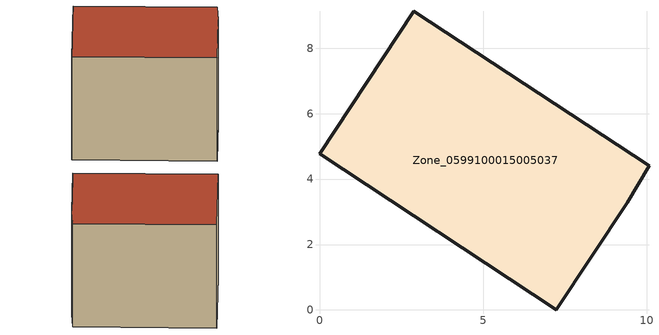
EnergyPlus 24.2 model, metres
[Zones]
Zone_0599100015005037
 floor ground (C_G): 0,4.77 2.89,9.13 10.07,4.41 9.4,3.27 7.23,0 z0.78
 wall outside (C_F): 2.89,9.13 0,4.77 7.23,0 9.4,3.27 10.07,4.41 2.89,9.13 z0.78:8.31
 roof outside (C_R): 10.07,4.41 2.89,9.13 0,4.77 7.23,0 9.4,3.27 z8.31
[BUILDING]
Pand.0599100015005037: North Axis=0; Terrain=City; Loads Convergence Tolerance Value=0.04; Temperature Convergence Tolerance Value=0.4; Solar Distribution=FullExterior; Maximum Number of Warmup Days=25; Minimum Number of Warmup Days=1
[Site:Location]
Rotterdam.The.Hague.AP_ZH_NLD Design_Conditions: Latitude=51.96; Longitude=4.45; Time Zone=1; Elevation=-4.5
[SITE:GROUNDTEMPERATURE:BUILDINGSURFACE]
18, 18, 18, 18, 18, 18, 18, 18, 18, 18, 18, 18
[MATERIAL] Thermal Absorptance=0.9; Solar Absorptance=0.7; Visible Absorptance=0.7
Name | Roughness | Thickness | Conductivity | Density | Specific Heat
G.TI.1975-1991 | MediumSmooth | 0.15 | 0.288461 | 540 | 1210
F.TI.1975-1991 | Rough | 0.3 | 0.230769 | 1920 | 840
R.TI.1975-1991 | MediumRough | 0.2 | 0.153846 | 1500 | 1000
[CONSTRUCTION]
C_G: G.TI.1975-1991
C_F: F.TI.1975-1991
C_R: R.TI.1975-1991
[ZONE]
Zone_0599100015005037: Type=1; Multiplier=1; Ceiling Height=Autocalculate; Volume=Autocalculate; Floor Area=autocalculate; Part of Total Floor Area=Yes
[ZONEINFILTRATION:DESIGNFLOWRATE]
Infil_Zone_0599100015005037: Zone or ZoneList or Space or SpaceList=Zone_0599100015005037; Schedule=AlwaysOn; Design Flow Rate Calculation Method=Flow/Area; Flow Rate per Floor Area=0.003; Constant Term Coefficient=1; Temperature Term Coefficient=0; Velocity Term Coefficient=0; Velocity Squared Term Coefficient=0
[HVACTEMPLATE:ZONE:IDEALLOADSAIRSYSTEM]
Zone_0599100015005037: Maximum Heating Supply Air Temperature=50; Minimum Cooling Supply Air Temperature=13; Maximum Heating Supply Air Humidity Ratio=0.0156; Minimum Cooling Supply Air Humidity Ratio=0.0077; Heating Limit=NoLimit; Cooling Limit=NoLimit; Dehumidification Control Type=ConstantSensibleHeatRatio; Cooling Sensible Heat Ratio=0.7; Dehumidification Setpoint=60; Humidification Control Type=None; Humidification Setpoint=30; Outdoor Air Method=None; Outdoor Air Flow Rate per Person=0.00944; Outdoor Air Flow Rate per Zone Floor Area=0; Outdoor Air Flow Rate per Zone=0; Demand Controlled Ventilation Type=None; Outdoor Air Economizer Type=NoEconomizer; Heat Recovery Type=None; Sensible Heat Recovery Effectiveness=0.7; Latent Heat Recovery Effectiveness=0.65
[ZONECONTROL:THERMOSTAT]
ThermostatControl_Zone_0599100015005037: Zone or ZoneList=Zone_0599100015005037; Control Type Schedule=DualSetpointControlType; Control 1=Thermostat_Zone_0599100015005037; Temperature Difference Between Cutout And Setpoint=0
[THERMOSTATSETPOINT:DUALSETPOINT]
Thermostat_Zone_0599100015005037: Heating Setpoint Temperature Schedule=HeatingSetpoint_Zone_0599100015005037; Cooling Setpoint Temperature Schedule=CoolingSetpoint_Zone_0599100015005037
[SCHEDULE:COMPACT]
HeatingSetpoint_Zone_0599100015005037: Through: 12/31, For: AllDays, Until: 24:00, 21
CoolingSetpoint_Zone_0599100015005037: Through: 12/31, For: AllDays, Until: 24:00, 24
DualSetpointControlType: Through: 12/31, For: AllDays, Until: 24:00, 4
AlwaysOn: Through: 12/31, For: AllDays, Until: 24:00, 1
